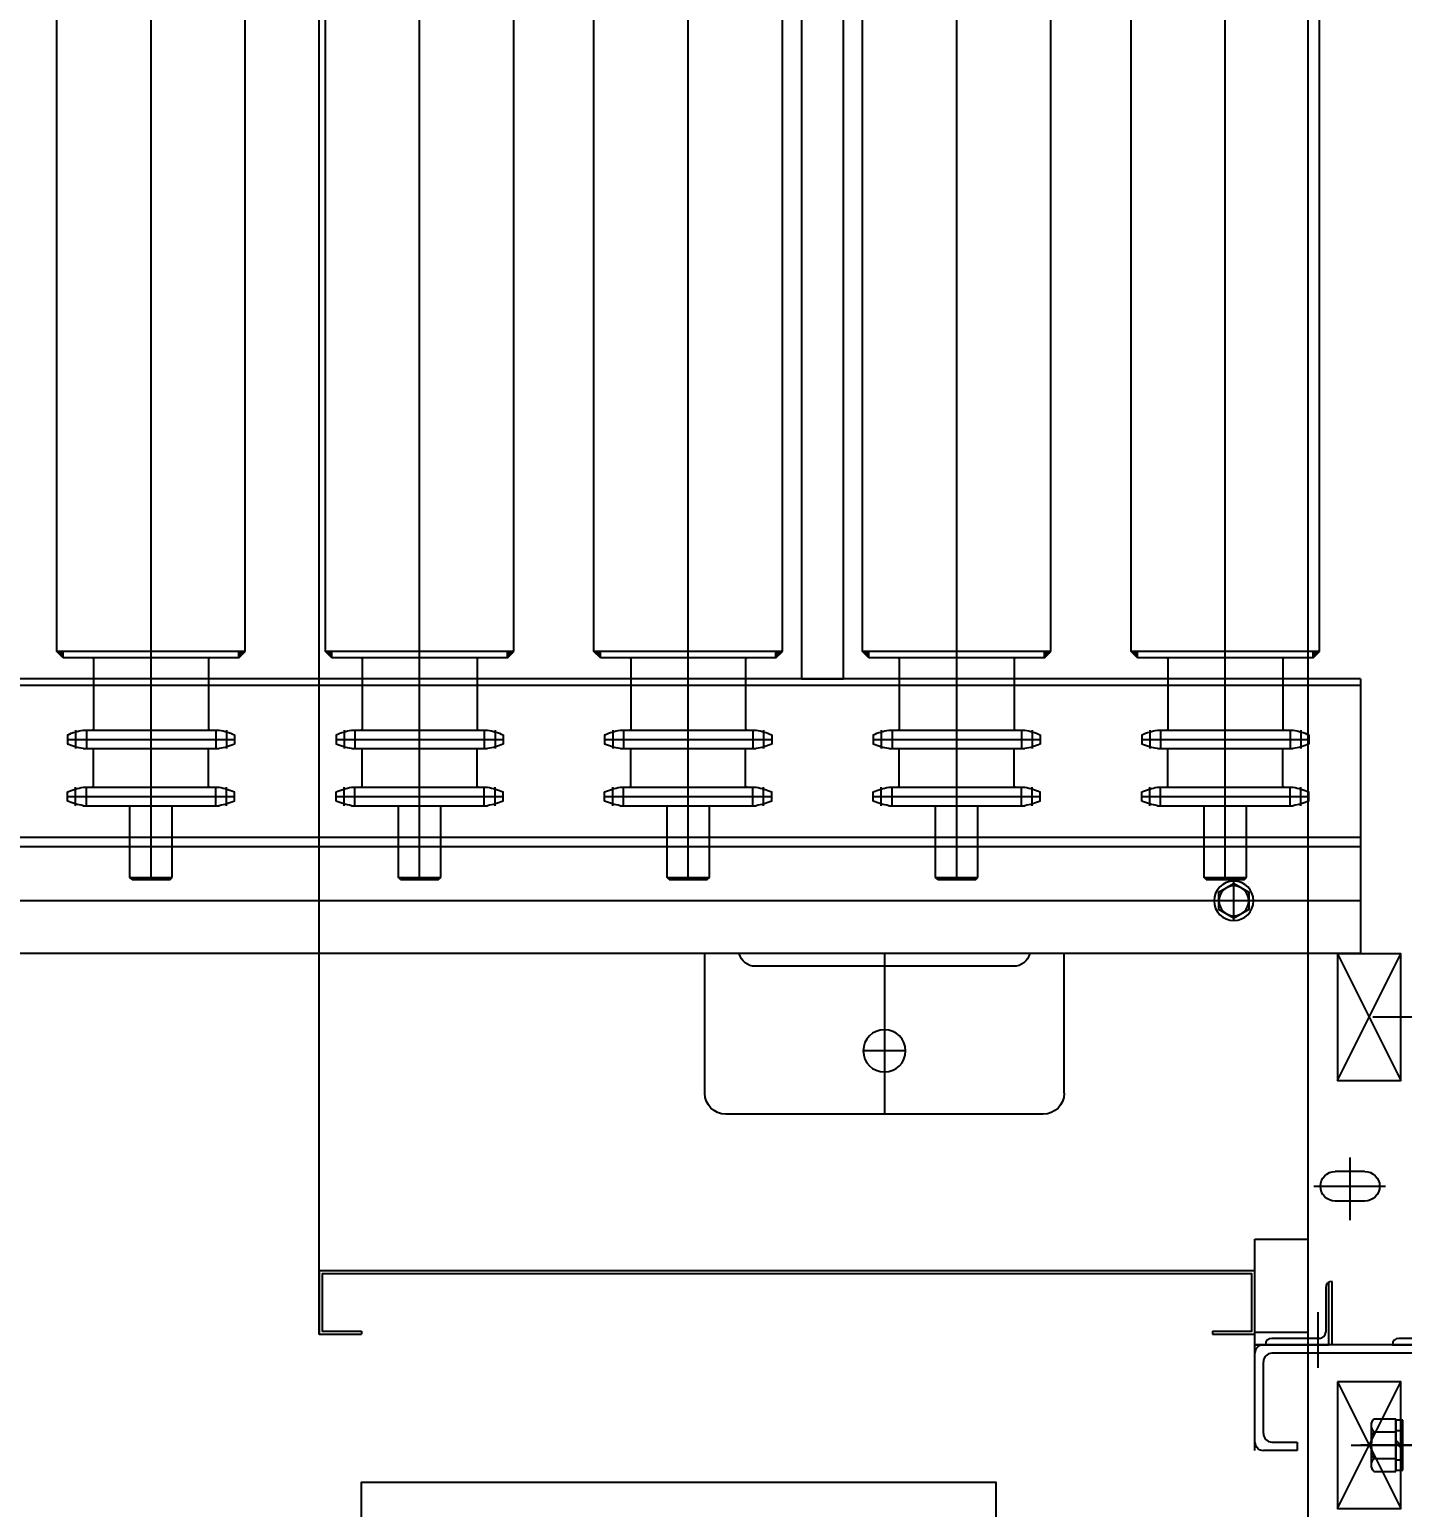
# Model space of a CAD drawing. Header units: millimetres. Extents: x 5544 to 245194, y -610088 to 30375.
# Drawn here: x 101215 to 102514, y 16034 to 17433 of the extents above; entities that cross this region are included whole.
import ezdxf
from ezdxf.lldxf.tags import DXFTag

# ---------------------------------------------------------------- set-up
doc = ezdxf.new("R2010")
doc.units = ezdxf.units.MM
for name, color, linetype in [('0콘크리트', 2, 'Continuous'), ('1', 1, 'CENTER2'), ('15', 15, 'Continuous'), ('2', 1, 'CENTER'), ('3', 3, 'Continuous'), ('4', 4, 'Continuous'), ('7', 7, 'Continuous'), ('CL', 1, 'CENTER'), ('외형선', 7, 'Continuous'), ('은선', 2, 'HIDDEN'), ('중심선', 1, 'CENTER')]:
    doc.layers.add(name, color=color, linetype=linetype)
doc.styles.get("Standard").update_dxf_attribs({"font": 'SYMBOL'})
tags = doc.linetypes.add('CENTER', pattern=[2, 1.25, -0.25, 0.25, -0.25]).pattern_tags.tags
tags[10:11] = [DXFTag(74, 4), DXFTag(75, 0), DXFTag(340, '0'), DXFTag(46, 1.0), DXFTag(50, 0.0), DXFTag(44, 0.0), DXFTag(45, 0.0)]
tags[8:9] = [DXFTag(74, 4), DXFTag(75, 0), DXFTag(340, '0'), DXFTag(46, 1.0), DXFTag(50, 0.0), DXFTag(44, 0.0), DXFTag(45, 0.0)]
tags[6:7] = [DXFTag(74, 4), DXFTag(75, 0), DXFTag(340, '0'), DXFTag(46, 1.0), DXFTag(50, 0.0), DXFTag(44, 0.0), DXFTag(45, 0.0)]
tags[4:5] = [DXFTag(74, 4), DXFTag(75, 0), DXFTag(340, '0'), DXFTag(46, 1.0), DXFTag(50, 0.0), DXFTag(44, 0.0), DXFTag(45, 0.0)]
tags = doc.linetypes.add('CENTER2', pattern=[1.125, 0.75, -0.125, 0.125, -0.125]).pattern_tags.tags
tags[10:11] = [DXFTag(74, 4), DXFTag(75, 0), DXFTag(340, '0'), DXFTag(46, 1.0), DXFTag(50, 0.0), DXFTag(44, 0.0), DXFTag(45, 0.0)]
tags[8:9] = [DXFTag(74, 4), DXFTag(75, 0), DXFTag(340, '0'), DXFTag(46, 1.0), DXFTag(50, 0.0), DXFTag(44, 0.0), DXFTag(45, 0.0)]
tags[6:7] = [DXFTag(74, 4), DXFTag(75, 0), DXFTag(340, '0'), DXFTag(46, 1.0), DXFTag(50, 0.0), DXFTag(44, 0.0), DXFTag(45, 0.0)]
tags[4:5] = [DXFTag(74, 4), DXFTag(75, 0), DXFTag(340, '0'), DXFTag(46, 1.0), DXFTag(50, 0.0), DXFTag(44, 0.0), DXFTag(45, 0.0)]
tags = doc.linetypes.add('HIDDEN', pattern=[0.375, 0.25, -0.125]).pattern_tags.tags
tags[6:7] = [DXFTag(74, 4), DXFTag(75, 0), DXFTag(340, '0'), DXFTag(46, 1.0), DXFTag(50, 0.0), DXFTag(44, 0.0), DXFTag(45, 0.0)]
tags[4:5] = [DXFTag(74, 4), DXFTag(75, 0), DXFTag(340, '0'), DXFTag(46, 1.0), DXFTag(50, 0.0), DXFTag(44, 0.0), DXFTag(45, 0.0)]
doc.dimstyles.new('DIM-A-002-평면', dxfattribs={"dimscale": 170, "dimtxt": 1, "dimasz": 0.4, "dimexe": 0.2, "dimexo": 0.3, "dimgap": 0.4, "dimtad": 1, "dimdec": 0, "dimtxsty": 'Standard', "dimcen": 0, "dimclrd": 15, "dimclre": 15, "dimclrt": 3, "dimadec": 0, "dimazin": 0, "dimtfac": 1, "dimtix": 1, "dimtmove": 0, "dimatfit": 3, "dimfxl": 1, "dimarcsym": 0})

# ---------------------------------------------------------------- blocks, each defined once
blk = doc.blocks.new('A$CAA94DE4')
blk.add_line((2175, 705.64, 0), (115, 705.64, 0))
at = {"linetype": 'Continuous'}
for p, q in [((2173.5, 685.64, 0), (2175, 685.64, 0)), ((2173.5, 283.14, 0), (2175, 283.14, 0))]:
    blk.add_line(p, q, dxfattribs=at)
at = {"color": 7}
for p, q in [((2130, 263.14), (2130, 238.14)), ((2180, 263.14), (2130, 263.14)), ((2180, 263.14), (2180, 238.14)), ((2130, 250.64), (2130, 250.64)), ((0, 238.14), (2460, 238.14)), ((2098, 211.14), (2098, 225.14)), ((2112, 211.14), (2112, 225.14))]:
    blk.add_line(p, q, dxfattribs=at)
at = {"linetype": 'Continuous', "elevation": 0}
for points in [[(2175, 283.14), (2175, 263.14), (2145, 263.14), (2145, 705.64), (2175, 705.64), (2175, 685.64)], [(2173.5, 283.14), (2173.5, 264.64), (2146.5, 264.64), (2146.5, 704.14), (2173.5, 704.14), (2173.5, 685.64)]]:
    blk.add_lwpolyline(points, dxfattribs=at)
at = {"color": 7}
for points in [[(1995, 224.14), (2055, 224.14), (2055, 194.14), (1995, 194.14)], [(2197.5, 224.14), (2257.5, 224.14), (2257.5, 194.14), (2197.5, 194.14)]]:
    blk.add_lwpolyline(points, close=True, dxfattribs=at)
for centre, start, end in [((2105, 225.14), 0, 180), ((2105, 211.14), 180, 0)]:
    blk.add_arc(centre, 7, start, end, dxfattribs=at)
at = {"layer": '1'}
for p, q in [((2105, 235.28), (2105, 201.31)), ((2190.89, 233.14), (2164.62, 233.14)), ((2055, 224.14), (1995, 194.14)), ((1995, 224.14), (2055, 194.14)), ((2257.5, 224.14), (2197.5, 194.14)), ((2197.5, 224.14), (2257.5, 194.14)), ((2121.1, 218.14), (2091.43, 218.14)), ((2025, 174.31), (2025, 207.3)), ((2227.5, 171.14), (2227.5, 204.14))]:
    blk.add_line(p, q, dxfattribs=at)
at = {"layer": '2'}
blk.add_line((2174, 263.14), (2174, 238.14), dxfattribs=at)
blk = doc.blocks.new('A$C66952FD0')
at = {"layer": '1'}
for p, q in [((61.08, 0), (61.08, 54.21)), ((4.58, 14.94), (4.58, 32)), ((117.58, 14.94), (117.58, 32)), ((122.27, 24.16), (0, 24.16))]:
    blk.add_line(p, q, dxfattribs=at)
at = {"layer": '4'}
for p, q in [((36.08, 37.16), (36.08, 41.16)), ((86.08, 37.16), (36.08, 37.16)), ((46.08, 17.51), (46.08, 38.51)), ((76.08, 35.51), (46.08, 35.51)), ((76.08, 17.51), (76.08, 38.51)), ((86.08, 37.16), (86.08, 41.16)), ((1.08, 29.16), (1.08, 30.66)), ((120.08, 31.66), (2.08, 31.66)), ((120.08, 28.16), (2.08, 28.16)), ((121.08, 29.16), (121.08, 30.66)), ((1.08, 17.66), (1.08, 19.16)), ((120.08, 20.16), (2.08, 20.16)), ((120.08, 16.66), (2.08, 16.66)), ((76.08, 17.51), (46.08, 17.51)), ((121.08, 17.66), (121.08, 19.16))]:
    blk.add_line(p, q, dxfattribs=at)
for centre, radius, start, end in [((2.08, 30.66), 1, 90, 180), ((2.08, 29.16), 1, 180, 270), ((4.58, 24.16), 4, 270, 90), ((117.58, 24.16), 4, 90, 270), ((120.08, 30.66), 1, 0, 90), ((120.08, 29.16), 1, 270, 0), ((2.08, 19.16), 1, 90, 180), ((2.08, 17.66), 1, 180, 270), ((120.08, 19.16), 1, 0, 90), ((120.08, 17.66), 1, 270, 0)]:
    blk.add_arc(centre, radius, start, end, dxfattribs=at)
blk = doc.blocks.new('A$CACEA2E2A')
for p, q in [((0, 11.93), (0, 15.9)), ((6.4, 17.52), (138.27, 17.52)), ((7.49, 10.32), (7.49, 17.52)), ((137.19, 10.32), (137.19, 17.52)), ((144.67, 11.93), (144.67, 15.9)), ((6.4, 10.32), (138.27, 10.32))]:
    blk.add_line(p, q)
for centre, start, end in [((6.4, 4.02), 90, 118.29908), ((138.27, 4.02), 61.70092, 90), ((6.4, 23.82), 241.70092, 270), ((138.27, 23.82), 270, 298.29908)]:
    blk.add_arc(centre, 13.5, start, end)
at = {"layer": '1'}
for p, q in [((72.34, 87.47), (72.34, 0)), ((72.34, 6.6), (72.34, 82.88)), ((134.67, 43.02), (10.38, 43.02)), ((15.84, 28.52), (15.84, 48.52)), ((128.84, 28.52), (128.84, 48.52)), ((134.67, 34.02), (10.38, 34.02))]:
    blk.add_line(p, q, dxfattribs=at)
at = {"layer": '2'}
for p, q in [((81.74, 77.87), (62.94, 77.87)), ((59.81, 76.7), (59.81, 66.44)), ((66.07, 76.7), (66.07, 66.44)), ((78.6, 76.7), (78.6, 66.44)), ((84.87, 76.7), (84.87, 66.44)), ((84.87, 66.44), (59.81, 66.44)), ((60.57, 66.44), (84.11, 66.44)), ((60.57, 63.02), (60.57, 66.44)), ((84.11, 63.02), (60.57, 63.02)), ((65.37, 66.44), (65.37, 63.02)), ((70.05, 66.44), (73.48, 63.02)), ((71.19, 66.44), (74.62, 63.02)), ((79.31, 66.44), (79.31, 63.02)), ((84.11, 66.44), (84.11, 63.02))]:
    blk.add_line(p, q, dxfattribs=at)
for centre, radius, start, end in [((62.94, 73.12), 4.76, 48.81408, 131.18592), ((72.95, 57.31), 20.57, 91.71728, 109.54827), ((71.72, 57.31), 20.57, 70.45173, 88.28272), ((81.74, 73.12), 4.76, 48.81408, 131.18592)]:
    blk.add_arc(centre, radius, start, end, dxfattribs=at)
at = {"layer": '7'}
for p, q in [((138.34, 58.02), (6.34, 58.02)), ((6.34, 28.02), (6.34, 58.02)), ((138.34, 28.02), (138.34, 58.02)), ((136.04, 55.72), (8.64, 55.72)), ((8.64, 28.02), (8.64, 55.72)), ((47.34, 50.02), (97.34, 50.02)), ((47.34, 48.52), (47.34, 50.02)), ((61.84, 50.02), (61.84, 55.72)), ((64.34, 50.02), (64.34, 55.72)), ((80.34, 50.02), (80.34, 55.72)), ((82.84, 50.02), (82.84, 55.72)), ((97.34, 48.52), (97.34, 50.02)), ((136.04, 28.02), (136.04, 55.72)), ((11.84, 48.52), (132.84, 48.52)), ((11.84, 46.02), (11.84, 48.52)), ((11.84, 46.02), (132.84, 46.02)), ((132.84, 46.02), (132.84, 48.52)), ((132.84, 40.02), (11.84, 40.02)), ((11.84, 37.02), (11.84, 40.02)), ((132.84, 37.02), (11.84, 37.02)), ((132.84, 37.02), (132.84, 40.02)), ((6.34, 28.02), (8.64, 28.02)), ((132.84, 31.02), (11.84, 31.02)), ((11.84, 28.52), (11.84, 31.02)), ((132.84, 28.52), (11.84, 28.52)), ((11.84, 28.52), (132.84, 28.52)), ((32.34, 17.52), (32.34, 28.52)), ((112.34, 17.52), (112.34, 28.52)), ((132.84, 28.52), (132.84, 31.02)), ((138.34, 28.02), (136.04, 28.02)), ((132.84, 17.52), (11.84, 17.52))]:
    blk.add_line(p, q, dxfattribs=at)
for centre, start, end in [((15.84, 43.02), 270, 90), ((128.84, 43.02), 90, 270), ((15.84, 34.02), 270, 90), ((128.84, 34.02), 90, 270)]:
    blk.add_arc(centre, 3, start, end, dxfattribs=at)
at = {"layer": 'CL'}
for p, q in [((3.52, 9.32), (3.52, 18.52)), ((141.16, 9.32), (141.16, 18.52))]:
    blk.add_line(p, q, dxfattribs=at)
blk = doc.blocks.new('A$CE5D4909A')
for p, q in [((0, 125), (50, 125)), ((0, 105), (0, 121)), ((4, 125), (46, 125)), ((8, 121), (42, 121)), ((50, 0), (50, 125)), ((50, 4), (50, 121)), ((50, 120), (50, 90)), ((50, 120), (50, 120)), ((4, 117), (4, 105)), ((46, 8), (46, 117)), ((53, 94.5), (53, 117)), ((4, 105), (0, 105)), ((77, 91.5), (56, 91.5)), ((50, 88.5), (80, 88.5)), ((80, 88.5), (80, 88.5)), ((50, 60), (50, 60)), ((50, 60), (50, 30)), ((53, 34.5), (53, 57)), ((50, 28.5), (80, 28.5)), ((77, 31.5), (56, 31.5)), ((80, 28.5), (80, 28.5)), ((0, 4), (0, 20)), ((4, 20), (0, 20)), ((4, 20), (4, 8)), ((0, 0), (0, 0)), ((0, 0), (50, 0)), ((4, 0), (46, 0)), ((8, 4), (42, 4)), ((50, 0), (50, 0))]:
    blk.add_line(p, q)
for centre, radius, start, end in [((4, 121), 4, 90, 180), ((8, 117), 4, 90, 180), ((42, 117), 4, 0, 90), ((46, 121), 4, 0, 90), ((50, 117), 3, 0, 90), ((56, 94.5), 3, 180, 270), ((77, 88.5), 3, 0, 90), ((50, 57), 3, 0, 90), ((56, 34.5), 3, 180, 270), ((77, 28.5), 3, 0, 90), ((8, 8), 4, 180, 270), ((42, 8), 4, 270, 0), ((4, 4), 4, 180, 270), ((46, 4), 4, 270, 0)]:
    blk.add_arc(centre, radius, start, end)
at = {"layer": '1'}
for p, q in [((50, 90), (80, 90)), ((50, 30), (80, 30))]:
    blk.add_line(p, q, dxfattribs=at)
blk = doc.blocks.new('A$C2AC7DD32')
at = {"rotation": 90.00000000000001}
for name, p in [('A$CAA94DE4', (263.14, 0)), ('A$CACEA2E2A', (133.02, 2155.15))]:
    blk.add_blockref(name, p, dxfattribs=at)
at = {"xscale": -1, "rotation": 89.99999999999997}
blk.add_blockref('A$CE5D4909A', (125, 2230), dxfattribs=at)
at = {"layer": '15', "rotation": 90.00000000000001}
blk.add_blockref('A$C66952FD0', (116.16, 1963.91), dxfattribs=at)
blk = doc.blocks.new('카평면')
at = {"layer": '3', "linetype": 'ByBlock', "xscale": -1, "rotation": 179.9999999999999}
blk.add_blockref('A$C2AC7DD32', (-1236.47, 967.23, 0), dxfattribs=at)
blk = doc.blocks.new('콘베어 롤러 1500용')
at = {"layer": '외형선'}
for points in [[(-44.55, -1506), (-41.5, -1506), (-41.5, -1509)], [(44.55, -1506), (41.5, -1506), (41.5, -1509)]]:
    blk.add_hatch(color=256, dxfattribs=at).paths.add_polyline_path(points)
for p, q in [((-44.55, -1506), (-44.55, -32)), ((44.55, -1506), (44.55, -32)), ((-44.55, -1506), (44.55, -1506)), ((-41.5, -1509), (-44.55, -1506)), ((-41.5, -1509), (-41.5, -1506)), ((-41.5, -1509), (41.5, -1509)), ((-27.17, -1509.5), (-27.17, -1542.8)), ((27.17, -1509.5), (27.17, -1542.8)), ((41.5, -1509), (44.55, -1506)), ((41.5, -1509), (41.5, -1506)), ((32.15, -1543.3), (-32.15, -1543.3)), ((-30.59, -1543.3), (-30.59, -1552)), ((30.59, -1543.3), (30.59, -1552)), ((-39.5, -1545.47), (-39.5, -1549.82)), ((32.15, -1552), (-32.15, -1552)), ((39.5, -1545.47), (39.5, -1549.82)), ((-27.17, -1569.8), (-27.17, -1552.5)), ((27.17, -1569.8), (27.17, -1552.5)), ((-39.5, -1576.82), (-39.5, -1572.47)), ((32.15, -1570.3), (-32.15, -1570.3)), ((-30.59, -1579), (-30.59, -1570.3)), ((30.59, -1579), (30.59, -1570.3)), ((39.5, -1576.82), (39.5, -1572.47)), ((32.15, -1579), (-32.15, -1579)), ((-10, -1613), (-10, -1579)), ((10, -1613), (10, -1579)), ((10, -1613), (-10, -1613)), ((-9, -1614), (-10, -1613)), ((9, -1614), (-9, -1614)), ((9, -1614), (10, -1613))]:
    blk.add_line(p, q, dxfattribs=at)
for centre, radius, start, end in [((-27.67, -1509.5), 0.5, 0, 90), ((27.67, -1509.5), 0.5, 90, 180), ((-27.86, -1571.33), 28.35, 98.70246, 114.24758), ((-27.67, -1542.8), 0.5, 270, 0), ((27.67, -1542.8), 0.5, 180, 270), ((27.86, -1571.33), 28.35, 65.75242, 81.29754), ((-27.86, -1523.97), 28.35, 245.75242, 261.29754), ((-27.67, -1552.5), 0.5, 0, 90), ((27.67, -1552.5), 0.5, 90, 180), ((27.86, -1523.97), 28.35, 278.70246, 294.24758), ((-27.86, -1598.33), 28.35, 98.70246, 114.24758), ((-27.67, -1569.8), 0.5, 270, 0), ((27.67, -1569.8), 0.5, 180, 270), ((27.86, -1598.33), 28.35, 65.75242, 81.29754), ((-27.86, -1550.97), 28.35, 245.75242, 261.29754), ((27.86, -1550.97), 28.35, 278.70246, 294.24758)]:
    blk.add_arc(centre, radius, start, end, dxfattribs=at)
at = {"layer": '중심선', "ltscale": 5}
for p, q in [((0, -1614), (0, 6)), ((-35.67, -1543.3), (-35.67, -1552)), ((35.67, -1543.3), (35.67, -1552)), ((39.5, -1547.65), (-39.5, -1547.65)), ((-35.67, -1579), (-35.67, -1570.3)), ((35.67, -1579), (35.67, -1570.3)), ((39.5, -1574.65), (-39.5, -1574.65))]:
    blk.add_line(p, q, dxfattribs=at)
blk = doc.blocks.new('2252 콘베어 평면')
at = {"layer": '3', "linetype": 'Continuous'}
blk.add_lwpolyline([(244.48, 1630), (264.48, 1630), (264.48, 130), (244.48, 130)], close=True, dxfattribs=at)
at = {"layer": '외형선'}
for p, q in [((0, 130), (0, 0)), ((0, 130), (2125.56, 130)), ((0, 0), (2252, 0)), ((0, 0), (2252, 0)), ((140.18, -66), (140.18, 0)), ((310.18, -66), (310.18, 0)), ((164.18, -6), (286.18, -6)), ((150.18, -76), (300.18, -76))]:
    blk.add_line(p, q, dxfattribs=at)
blk.add_lwpolyline([(60, 33.16), (52.93, 29.08), (52.93, 20.92), (60, 16.84), (67.07, 20.92), (67.07, 29.08)], close=True, dxfattribs=at)
for centre, radius in [((60, 25), 9.32), ((60, 25), 7.07), ((225.18, -46), 10)]:
    blk.add_circle(centre, radius, dxfattribs=at)
at = {"layer": '외형선', "ltscale": 0.3}
for centre, start, end in [((164.18, 2), 194.47751, 270), ((286.18, 2), 270, 345.52249)]:
    blk.add_arc(centre, 8, start, end, dxfattribs=at)
at = {"layer": '외형선'}
for centre, start, end in [((150.18, -66), 180, 270), ((300.18, -66), 270, 0)]:
    blk.add_arc(centre, 10, start, end, dxfattribs=at)
at = {"layer": '은선', "ltscale": 0.3}
for p, q in [((0, 126.8), (2125.32, 126.8)), ((0, 55), (2252, 55)), ((0, 50.5), (2252, 50.5))]:
    blk.add_line(p, q, dxfattribs=at)
at = {"layer": '중심선', "ltscale": 5}
for p, q in [((60, 15.68), (60, 34.32)), ((0, 25), (2252, 25)), ((225.18, 0), (225.18, -76)), ((215.18, -46), (235.18, -46))]:
    blk.add_line(p, q, dxfattribs=at)
at = {"linetype": 'Continuous'}
for p in [(64, 1649), (191, 1649), (318, 1649), (445, 1649), (572, 1649)]:
    blk.add_blockref('콘베어 롤러 1500용', p, dxfattribs=at)
blk = doc.blocks.new('*D2800')
at = {"layer": '15', "color": 15, "lineweight": -2, "ltscale": 600}
for p, q in [((97970.1, 16507.3), (97970.1, 11735.4)), ((101529.1, 13504.1), (101529.1, 11735.4)), ((98038.1, 11769.4), (101461.1, 11769.4))]:
    blk.add_line(p, q, dxfattribs=at)
at = {"layer": '15', "color": 15}
for points in [[(98038.1, 11780.7), (98038.1, 11758), (97970.1, 11769.4)], [(101461.1, 11758), (101461.1, 11780.7), (101529.1, 11769.4)]]:
    blk.add_solid(points, dxfattribs=at)
at = {"layer": 'Defpoints', "color": 0}
for p in [(97970.1, 16558.3), (101529.1, 13555.1), (101529.1, 11769.4)]:
    blk.add_point(p, dxfattribs=at)
at = {"layer": '15', "color": 3, "ltscale": 600, "insert": (99749.6, 11930.8), "char_height": 170, "attachment_point": 5}
blk.add_mtext("CONV' LENGTH 1779", dxfattribs=at)

msp = doc.modelspace()

# ---------------------------------------------------------------- linework, layer by layer
at = {"layer": '0콘크리트', "elevation": 0}
msp.add_lwpolyline([(96929.1, 22058.3), (97529.1, 22058.3), (97529.1, 21858.3), (109029.1, 21858.3), (109029.1, 22261.6), (109629.1, 22261.6), (109629.1, 14258.3), (102130, 14258.3), (102130, 13555.1), (101529.1, 13555.1), (101529.1, 16058.3), (102129.1, 16058.3), (102129.1, 14858.3), (109029.1, 14858.3), (109029.1, 21258.3), (102129.1, 21258.3), (102129.1, 20458.3), (101529.1, 20458.3), (101529.1, 21258.3), (96929.1, 21258.3), (96929.1, 22058.3)], dxfattribs=at)

# ---------------------------------------------------------------- block references
at = {"ltscale": 600, "xscale": 2, "yscale": 2, "zscale": 2}
msp.add_blockref('카평면', (104847, 18613.7, 0), dxfattribs=at)
at = {"linetype": 'Continuous', "xscale": -2, "yscale": 2, "zscale": 2}
msp.add_blockref('2252 콘베어 평면', (102474.1, 16558.3), dxfattribs=at)

# ---------------------------------------------------------------- dimensions: what is measured, and where the dimension line sits
at = {"layer": '15', "ltscale": 600}
dim = msp.add_linear_dim(base=(101529.0997, 11769.3746), p1=(97970.1049, 16558.251), p2=(101529.0997, 13555.0916), text="CONV' LENGTH <>", dimstyle='DIM-A-002-평면', override={"dimlfac": 0.5}, dxfattribs=at)
dim.commit()
dim.dimension.update_dxf_attribs({"geometry": '*D2800', "text_midpoint": (99749.6023, 11930.7501)})

doc.saveas('drawing.dxf')
